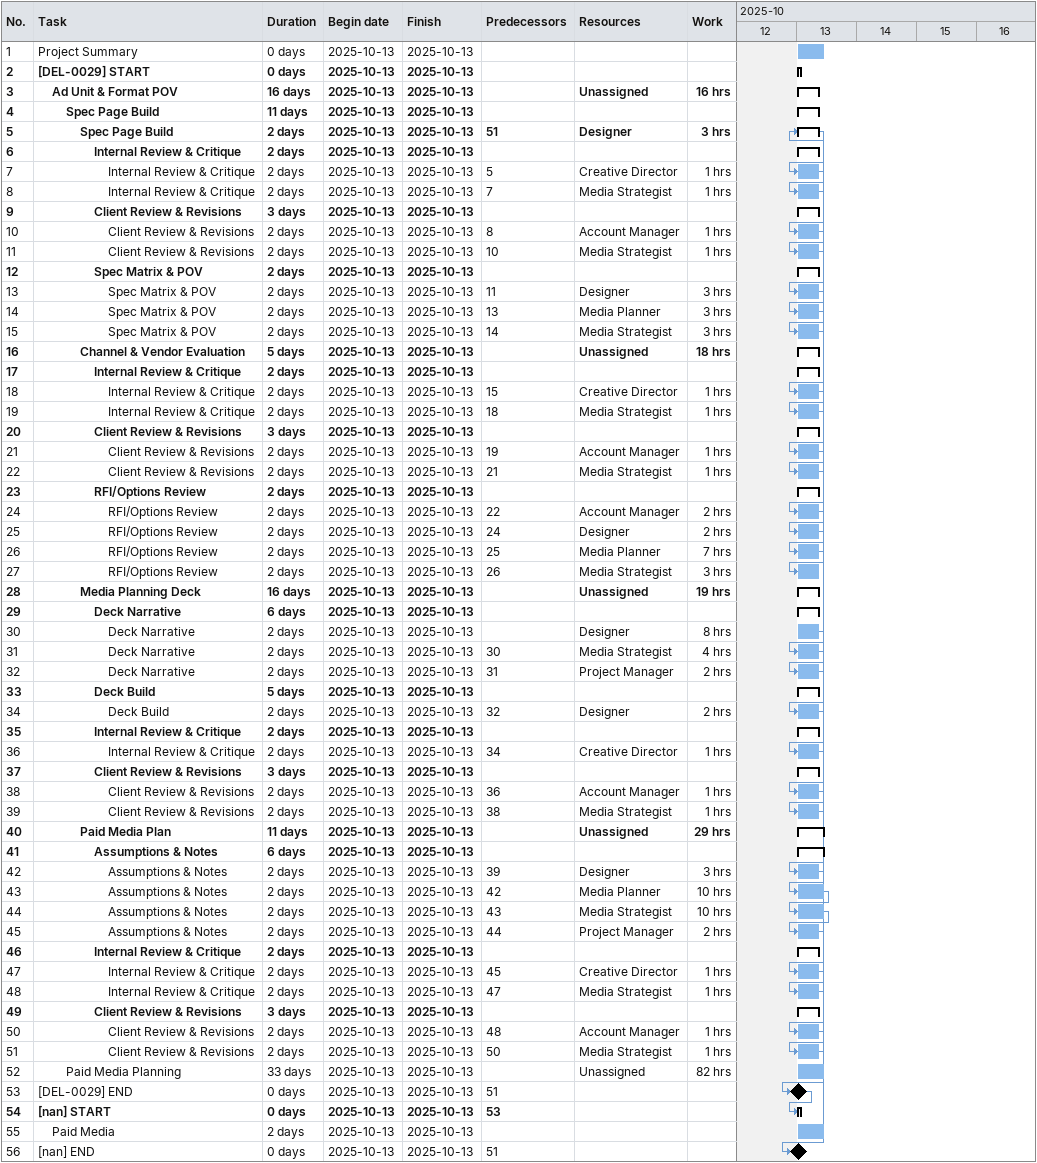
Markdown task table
| ID | Level | Task | Duration | Start | Finish | Predecessors | Resources | Work (h) |
|---|---|---|---|---|---|---|---|---|
| 1 | 1 | Project Summary | 0d | 2025-10-13 | 2025-10-13 |  |  |  |
| 2 | 1 | **[DEL-0029] START** | 0d | 2025-10-13 | 2025-10-13 |  |  |  |
| 3 | 2 | **Ad Unit & Format POV** | 16d | 2025-10-13 | 2025-10-13 |  | Unassigned | 16 |
| 4 | 3 | **Spec Page Build** | 11d | 2025-10-13 | 2025-10-13 |  |  |  |
| 5 | 4 | **Spec Page Build** | 2d | 2025-10-13 | 2025-10-13 | 51 | Designer | 3 |
| 6 | 5 | **Internal Review & Critique** | 2d | 2025-10-13 | 2025-10-13 |  |  |  |
| 7 | 6 | Internal Review & Critique | 2d | 2025-10-13 | 2025-10-13 | 5 | Creative Director | 1 |
| 8 | 6 | Internal Review & Critique | 2d | 2025-10-13 | 2025-10-13 | 7 | Media Strategist | 1 |
| 9 | 5 | **Client Review & Revisions** | 3d | 2025-10-13 | 2025-10-13 |  |  |  |
| 10 | 6 | Client Review & Revisions | 2d | 2025-10-13 | 2025-10-13 | 8 | Account Manager | 1 |
| 11 | 6 | Client Review & Revisions | 2d | 2025-10-13 | 2025-10-13 | 10 | Media Strategist | 1 |
| 12 | 5 | **Spec Matrix & POV** | 2d | 2025-10-13 | 2025-10-13 |  |  |  |
| 13 | 6 | Spec Matrix & POV | 2d | 2025-10-13 | 2025-10-13 | 11 | Designer | 3 |
| 14 | 6 | Spec Matrix & POV | 2d | 2025-10-13 | 2025-10-13 | 13 | Media Planner | 3 |
| 15 | 6 | Spec Matrix & POV | 2d | 2025-10-13 | 2025-10-13 | 14 | Media Strategist | 3 |
| 16 | 4 | **Channel & Vendor Evaluation** | 5d | 2025-10-13 | 2025-10-13 |  | Unassigned | 18 |
| 17 | 5 | **Internal Review & Critique** | 2d | 2025-10-13 | 2025-10-13 |  |  |  |
| 18 | 6 | Internal Review & Critique | 2d | 2025-10-13 | 2025-10-13 | 15 | Creative Director | 1 |
| 19 | 6 | Internal Review & Critique | 2d | 2025-10-13 | 2025-10-13 | 18 | Media Strategist | 1 |
| 20 | 5 | **Client Review & Revisions** | 3d | 2025-10-13 | 2025-10-13 |  |  |  |
| 21 | 6 | Client Review & Revisions | 2d | 2025-10-13 | 2025-10-13 | 19 | Account Manager | 1 |
| 22 | 6 | Client Review & Revisions | 2d | 2025-10-13 | 2025-10-13 | 21 | Media Strategist | 1 |
| 23 | 5 | **RFI/Options Review** | 2d | 2025-10-13 | 2025-10-13 |  |  |  |
| 24 | 6 | RFI/Options Review | 2d | 2025-10-13 | 2025-10-13 | 22 | Account Manager | 2 |
| 25 | 6 | RFI/Options Review | 2d | 2025-10-13 | 2025-10-13 | 24 | Designer | 2 |
| 26 | 6 | RFI/Options Review | 2d | 2025-10-13 | 2025-10-13 | 25 | Media Planner | 7 |
| 27 | 6 | RFI/Options Review | 2d | 2025-10-13 | 2025-10-13 | 26 | Media Strategist | 3 |
| 28 | 4 | **Media Planning Deck** | 16d | 2025-10-13 | 2025-10-13 |  | Unassigned | 19 |
| 29 | 5 | **Deck Narrative** | 6d | 2025-10-13 | 2025-10-13 |  |  |  |
| 30 | 6 | Deck Narrative | 2d | 2025-10-13 | 2025-10-13 |  | Designer | 8 |
| 31 | 6 | Deck Narrative | 2d | 2025-10-13 | 2025-10-13 | 30 | Media Strategist | 4 |
| 32 | 6 | Deck Narrative | 2d | 2025-10-13 | 2025-10-13 | 31 | Project Manager | 2 |
| 33 | 5 | **Deck Build** | 5d | 2025-10-13 | 2025-10-13 |  |  |  |
| 34 | 6 | Deck Build | 2d | 2025-10-13 | 2025-10-13 | 32 | Designer | 2 |
| 35 | 5 | **Internal Review & Critique** | 2d | 2025-10-13 | 2025-10-13 |  |  |  |
| 36 | 6 | Internal Review & Critique | 2d | 2025-10-13 | 2025-10-13 | 34 | Creative Director | 1 |
| 37 | 5 | **Client Review & Revisions** | 3d | 2025-10-13 | 2025-10-13 |  |  |  |
| 38 | 6 | Client Review & Revisions | 2d | 2025-10-13 | 2025-10-13 | 36 | Account Manager | 1 |
| 39 | 6 | Client Review & Revisions | 2d | 2025-10-13 | 2025-10-13 | 38 | Media Strategist | 1 |
| 40 | 4 | **Paid Media Plan** | 11d | 2025-10-13 | 2025-10-13 |  | Unassigned | 29 |
| 41 | 5 | **Assumptions & Notes** | 6d | 2025-10-13 | 2025-10-13 |  |  |  |
| 42 | 6 | Assumptions & Notes | 2d | 2025-10-13 | 2025-10-13 | 39 | Designer | 3 |
| 43 | 6 | Assumptions & Notes | 2d | 2025-10-13 | 2025-10-13 | 42 | Media Planner | 10 |
| 44 | 6 | Assumptions & Notes | 2d | 2025-10-13 | 2025-10-13 | 43 | Media Strategist | 10 |
| 45 | 6 | Assumptions & Notes | 2d | 2025-10-13 | 2025-10-13 | 44 | Project Manager | 2 |
| 46 | 5 | **Internal Review & Critique** | 2d | 2025-10-13 | 2025-10-13 |  |  |  |
| 47 | 6 | Internal Review & Critique | 2d | 2025-10-13 | 2025-10-13 | 45 | Creative Director | 1 |
| 48 | 6 | Internal Review & Critique | 2d | 2025-10-13 | 2025-10-13 | 47 | Media Strategist | 1 |
| 49 | 5 | **Client Review & Revisions** | 3d | 2025-10-13 | 2025-10-13 |  |  |  |
| 50 | 6 | Client Review & Revisions | 2d | 2025-10-13 | 2025-10-13 | 48 | Account Manager | 1 |
| 51 | 6 | Client Review & Revisions | 2d | 2025-10-13 | 2025-10-13 | 50 | Media Strategist | 1 |
| 52 | 3 | Paid Media Planning | 33d | 2025-10-13 | 2025-10-13 |  | Unassigned | 82 |
| 53 | 1 | [DEL-0029] END | 0d | 2025-10-13 | 2025-10-13 | 51 |  |  |
| 54 | 1 | **[nan] START** | 0d | 2025-10-13 | 2025-10-13 | 53 |  |  |
| 55 | 2 | Paid Media | 2d | 2025-10-13 | 2025-10-13 |  |  |  |
| 56 | 1 | [nan] END | 0d | 2025-10-13 | 2025-10-13 | 51 |  |  |
